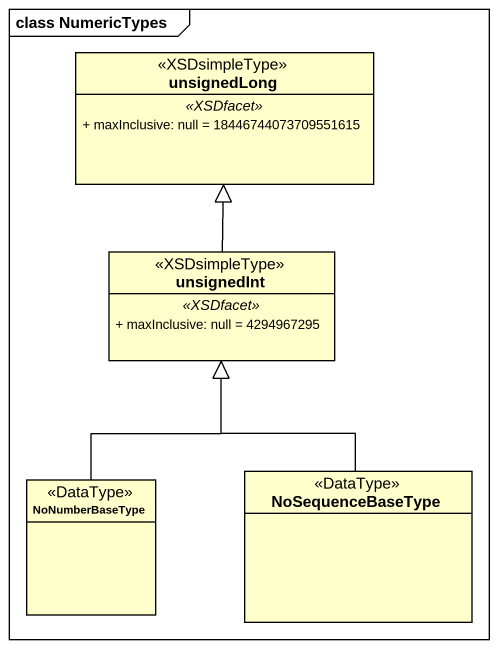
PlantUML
@startuml
mainframe class NumericTypes
hide circle
hide empty members
skinparam classAttributeIconSize 0
class unsignedLong <<XSDsimpleType>> {
  .. <<XSDfacet>> ..
  + maxInclusive: null = 18446744073709551615
}
class unsignedInt <<XSDsimpleType>> {
  .. <<XSDfacet>> ..
  + maxInclusive: null = 4294967295
}
class NoNumberBaseType <<DataType>>
class NoSequenceBaseType <<DataType>>
unsignedInt -up-|> unsignedLong
NoNumberBaseType -up-|> unsignedInt
NoSequenceBaseType -up-|> unsignedInt
@enduml
